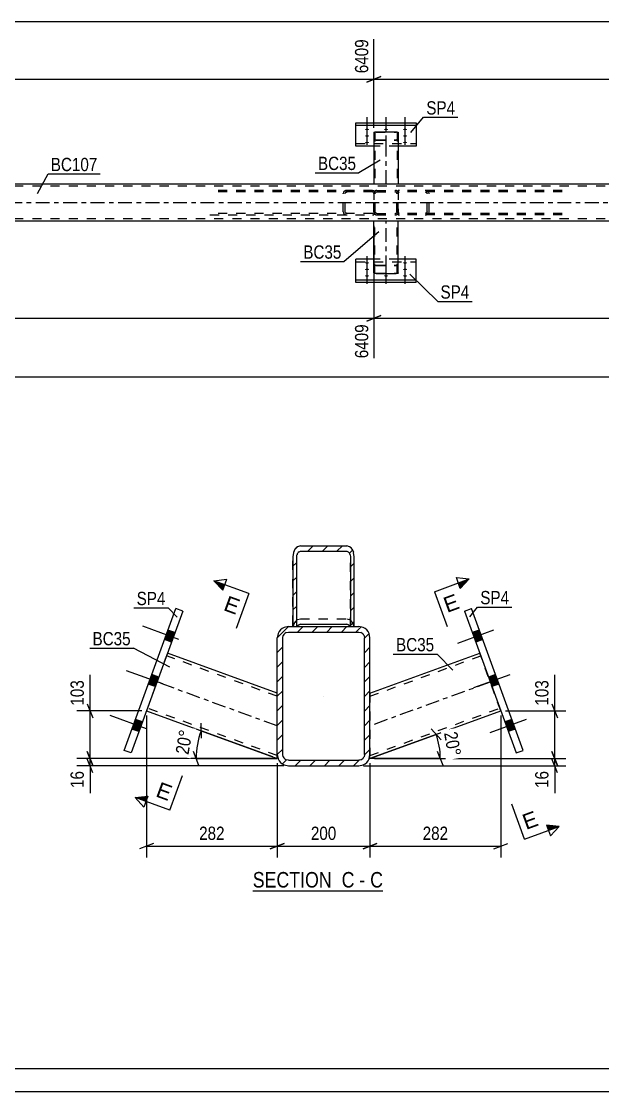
# Model space of a CAD drawing. Header units: millimetres. Extents: x -75 to 766, y -422 to 172.
# Drawn here: x 140.4 to 265.7, y -422.4 to -191.9 of the extents above; entities that cross this region are included whole.
import ezdxf

# ---------------------------------------------------------------- set-up
doc = ezdxf.new("R2010")
doc.units = ezdxf.units.MM
doc.linetypes.add('DXK_LINE_DOT2', pattern=[3.9198, 1.9599, -1.9599])
doc.linetypes.add('DXK_LINE_DOT3', pattern=[5.9187, 2.979, -0.9799, 0.9799, -0.9799])
doc.styles.add('Arial', font='ARIAL.TTF', dxfattribs={"height": 0.2})
doc.styles.add('Arial Narrow', font='ARIALN.TTF', dxfattribs={"height": 0.2})

# ---------------------------------------------------------------- blocks, each defined once
blk = doc.blocks.new('Unknown-386048478-15116')
at = {"color": 5, "linetype": 'Continuous'}
for p, q in [((-70.36, -417.4), (760.64, -417.4)), ((-75.36, -422.4), (765.64, -422.4))]:
    blk.add_line(p, q, dxfattribs=at)
blk = doc.blocks.new('Unknown-386048478-13 - 39517')
at = {"color": 6, "linetype": 'Continuous'}
blk.add_line((190.26, -379.19), (218.33, -379.19), dxfattribs=at)
at = {"color": 0, "linetype": 'Continuous'}
blk.add_wipeout([(208.37, -378.44), (208.37, -374.94), (190.26, -374.94), (190.26, -378.44)], dxfattribs=at)
at = {"color": 7, "linetype": 'Continuous', "style": 'Arial Narrow'}
blk.add_text('SECTION ', height=3.34, dxfattribs=at).set_placement((190.26, -378.44))
at = {"color": 0, "linetype": 'Continuous'}
blk.add_wipeout([(212.19, -378.44), (212.19, -374.94), (209.42, -374.94), (209.42, -378.44)], dxfattribs=at)
at = {"color": 7, "linetype": 'Continuous', "style": 'Arial Narrow'}
blk.add_text('C', height=3.34, dxfattribs=at).set_placement((209.42, -378.44))
at = {"color": 0, "linetype": 'Continuous'}
blk.add_wipeout([(214.52, -378.44), (214.52, -374.94), (213.24, -374.94), (213.24, -378.44)], dxfattribs=at)
at = {"color": 7, "linetype": 'Continuous', "style": 'Arial Narrow'}
blk.add_text('-', height=3.34, dxfattribs=at).set_placement((213.24, -378.44))
at = {"color": 0, "linetype": 'Continuous'}
blk.add_wipeout([(218.33, -378.44), (218.33, -374.94), (215.57, -374.94), (215.57, -378.44)], dxfattribs=at)
at = {"color": 7, "linetype": 'Continuous', "style": 'Arial Narrow'}
blk.add_text('C', height=3.34, dxfattribs=at).set_placement((215.57, -378.44))
blk = doc.blocks.new('Bolt-386048478-39700 - 39517')
at = {"linetype": 'Continuous'}
for points in [[(239.84, -325.04), (239.09, -322.97), (237.58, -323.52), (238.34, -325.58)], [(239.84, -325.04), (239.09, -322.97), (237.58, -323.52), (238.34, -325.58)], [(239.84, -325.04), (239.09, -322.97), (237.58, -323.52), (238.34, -325.58)], [(243.33, -334.62), (242.58, -332.55), (241.07, -333.1), (241.83, -335.17)], [(243.33, -334.62), (242.58, -332.55), (241.07, -333.1), (241.83, -335.17)], [(246.85, -344.3), (246.1, -342.23), (244.6, -342.78), (245.35, -344.85)], [(246.85, -344.3), (246.1, -342.23), (244.6, -342.78), (245.35, -344.85)], [(246.85, -344.3), (246.1, -342.23), (244.6, -342.78), (245.35, -344.85)]]:
    blk.add_hatch(color=1, dxfattribs=at).paths.add_polyline_path(points)
at = {"color": 1, "linetype": 'Continuous'}
for p, q in [((242.19, -323.01), (234.39, -325.85)), ((242.19, -323.01), (234.39, -325.85)), ((242.19, -323.01), (234.39, -325.85)), ((239.09, -322.97), (237.58, -323.52)), ((239.09, -322.97), (237.58, -323.52)), ((239.09, -322.97), (237.58, -323.52)), ((239.84, -325.04), (238.34, -325.58)), ((239.84, -325.04), (238.34, -325.58)), ((239.84, -325.04), (238.34, -325.58)), ((245.68, -332.6), (237.88, -335.43)), ((245.68, -332.6), (237.88, -335.43)), ((242.58, -332.55), (241.07, -333.1)), ((242.58, -332.55), (241.07, -333.1)), ((243.33, -334.62), (241.83, -335.17)), ((243.33, -334.62), (241.83, -335.17)), ((249.2, -342.27), (241.4, -345.11)), ((249.2, -342.27), (241.4, -345.11)), ((249.2, -342.27), (241.4, -345.11)), ((246.1, -342.23), (244.6, -342.78)), ((246.1, -342.23), (244.6, -342.78)), ((246.1, -342.23), (244.6, -342.78)), ((246.85, -344.3), (245.35, -344.85)), ((246.85, -344.3), (245.35, -344.85)), ((246.85, -344.3), (245.35, -344.85))]:
    blk.add_line(p, q, dxfattribs=at)
blk = doc.blocks.new('Bolt-386048478-39701 - 39517')
at = {"linetype": 'Continuous'}
for points in [[(172.73, -325.58), (173.48, -323.52), (171.98, -322.97), (171.23, -325.04)], [(172.73, -325.58), (173.48, -323.52), (171.98, -322.97), (171.23, -325.04)], [(172.73, -325.58), (173.48, -323.52), (171.98, -322.97), (171.23, -325.04)], [(169.24, -335.17), (169.99, -333.1), (168.49, -332.55), (167.74, -334.62)], [(169.24, -335.17), (169.99, -333.1), (168.49, -332.55), (167.74, -334.62)], [(165.72, -344.85), (166.47, -342.78), (164.97, -342.23), (164.21, -344.3)], [(165.72, -344.85), (166.47, -342.78), (164.97, -342.23), (164.21, -344.3)], [(165.72, -344.85), (166.47, -342.78), (164.97, -342.23), (164.21, -344.3)]]:
    blk.add_hatch(color=1, dxfattribs=at).paths.add_polyline_path(points)
at = {"color": 1, "linetype": 'Continuous'}
for p, q in [((174.33, -324.99), (166.53, -322.16)), ((174.33, -324.99), (166.53, -322.16)), ((174.33, -324.99), (166.53, -322.16)), ((172.73, -325.58), (171.23, -325.04)), ((172.73, -325.58), (171.23, -325.04)), ((172.73, -325.58), (171.23, -325.04)), ((173.48, -323.52), (171.98, -322.97)), ((173.48, -323.52), (171.98, -322.97)), ((173.48, -323.52), (171.98, -322.97)), ((170.84, -334.58), (163.04, -331.74)), ((170.84, -334.58), (163.04, -331.74)), ((169.99, -333.1), (168.49, -332.55)), ((169.99, -333.1), (168.49, -332.55)), ((169.24, -335.17), (167.74, -334.62)), ((169.24, -335.17), (167.74, -334.62)), ((167.32, -344.26), (159.52, -341.42)), ((167.32, -344.26), (159.52, -341.42)), ((167.32, -344.26), (159.52, -341.42)), ((166.47, -342.78), (164.97, -342.23)), ((166.47, -342.78), (164.97, -342.23)), ((166.47, -342.78), (164.97, -342.23)), ((165.72, -344.85), (164.21, -344.3)), ((165.72, -344.85), (164.21, -344.3)), ((165.72, -344.85), (164.21, -344.3))]:
    blk.add_line(p, q, dxfattribs=at)
blk = doc.blocks.new('Part-386048478-39534 - 39517')
at = {"color": 7, "linetype": 'DXK_LINE_DOT2'}
for p, q in [((171.86, -327.98), (167.34, -340.38)), ((195.53, -337.24), (171.65, -328.54)), ((195.53, -336.69), (195.53, -336.6)), ((195.53, -349.86), (195.53, -336.6)), ((195.53, -350.01), (167.55, -339.82))]:
    blk.add_line(p, q, dxfattribs=at)
at = {"color": 2, "linetype": 'Continuous'}
for p, q in [((195.53, -336.6), (171.86, -327.98)), ((167.34, -340.38), (195.53, -350.64)), ((195.53, -349.86), (195.53, -349.82)), ((195.53, -350.64), (195.53, -349.86))]:
    blk.add_line(p, q, dxfattribs=at)
at = {"color": 7, "linetype": 'DXK_LINE_DOT3'}
blk.add_line((195.53, -343.62), (169.6, -334.18), dxfattribs=at)
blk = doc.blocks.new('Part-386048478-39518 - 39517')
at = {"linetype": 'Continuous'}
h = blk.add_hatch(dxfattribs=at)
h.set_pattern_fill('', scale=0.7, style=0, pattern_type=0)
h.set_pattern_definition([(45, (198.9334, -321.7855), (-1.57154, 1.57154), [])])
h.paths.add_polyline_path([(198.93, -307.19), (198.93, -321.79), (198.99, -322.22), (199.79, -322.22), (199.73, -321.79), (199.73, -307.19), (199.79, -306.74), (199.97, -306.36), (200.23, -306.11), (200.53, -306.02), (210.53, -306.02), (210.84, -306.11), (211.1, -306.36), (211.27, -306.74), (211.33, -307.19), (211.33, -321.79), (211.27, -322.22), (212.07, -322.22), (212.13, -321.79), (212.13, -307.19), (212.01, -306.29), (211.66, -305.54), (211.15, -305.03), (210.53, -304.85), (200.53, -304.85), (199.92, -305.03), (199.4, -305.54), (199.06, -306.29)])
at = {"color": 2, "linetype": 'Continuous'}
for p, q in [((199.06, -306.29), (198.93, -307.19)), ((200.53, -304.85), (199.92, -305.03)), ((200.23, -306.11), (200.53, -306.02)), ((200.53, -304.85), (210.53, -304.85)), ((200.53, -306.02), (210.53, -306.02)), ((211.15, -305.03), (210.53, -304.85)), ((210.53, -306.02), (210.84, -306.11)), ((212.13, -307.19), (212.01, -306.29)), ((198.93, -307.19), (198.93, -307.19)), ((198.93, -307.19), (198.93, -321.79)), ((199.73, -307.19), (199.79, -306.74)), ((199.73, -307.19), (199.73, -307.19)), ((199.73, -321.79), (199.73, -307.19)), ((211.27, -306.74), (211.33, -307.19)), ((211.33, -307.19), (211.33, -307.19)), ((211.33, -307.19), (211.33, -321.79)), ((212.13, -307.19), (212.13, -307.19)), ((212.13, -321.79), (212.13, -307.19)), ((198.93, -322.22), (198.93, -321.79)), ((198.93, -321.79), (198.99, -322.22)), ((198.99, -322.22), (199.79, -322.22)), ((199.79, -322.22), (199.73, -321.79)), ((199.79, -322.22), (199.79, -322.22)), ((199.97, -322.07), (199.9, -322.22)), ((200.23, -321.82), (199.97, -322.07)), ((200.53, -321.73), (200.23, -321.82)), ((200.53, -321.73), (210.53, -321.73)), ((210.84, -321.82), (210.53, -321.73)), ((211.1, -322.07), (210.84, -321.82)), ((211.16, -322.22), (211.1, -322.07)), ((211.33, -321.79), (211.27, -322.22)), ((211.27, -322.22), (211.27, -322.22)), ((211.27, -322.22), (212.07, -322.22)), ((212.07, -322.22), (212.13, -321.79)), ((212.13, -322.22), (212.13, -321.79))]:
    blk.add_line(p, q, dxfattribs=at)
at = {"color": 7, "linetype": 'DXK_LINE_DOT2'}
for p, q in [((198.93, -321.79), (198.93, -307.19)), ((199.73, -322.22), (199.73, -307.19)), ((211.33, -322.22), (211.33, -307.19)), ((212.13, -321.79), (212.13, -307.19)), ((198.93, -322.22), (198.99, -322.22)), ((198.93, -322.22), (199.03, -322.22)), ((199.03, -322.22), (199.06, -322)), ((199.03, -322.22), (199.9, -322.22)), ((199.92, -320.74), (200.53, -320.56)), ((200.53, -320.56), (210.53, -320.56)), ((210.53, -320.56), (211.15, -320.74)), ((211.16, -322.22), (212.13, -322.22)), ((211.27, -322.22), (211.33, -322.22)), ((212.01, -322), (212.04, -322.22))]:
    blk.add_line(p, q, dxfattribs=at)
at = {"color": 2, "linetype": 'Continuous'}
for centre, radius, start, end in [((201.12, -306.78), 2.13, 124.4664, 166.7051), ((200.83, -306.99), 1.06, 124.4664, 166.7051), ((210.24, -306.99), 1.06, 13.2949, 55.5336), ((209.94, -306.78), 2.13, 13.2949, 55.5336)]:
    blk.add_arc(centre, radius, start, end, dxfattribs=at)
at = {"color": 7, "linetype": 'DXK_LINE_DOT2'}
for centre, start, end in [((201.12, -322.49), 124.4664, 166.7051), ((209.94, -322.49), 13.2949, 55.5336)]:
    blk.add_arc(centre, 2.13, start, end, dxfattribs=at)
blk = doc.blocks.new('Part-386048478-39559 - 39517')
at = {"color": 2, "linetype": 'Continuous'}
for p, q in [((215.53, -336.6), (239.21, -327.98)), ((215.53, -350.64), (243.72, -340.38)), ((215.53, -350.55), (215.53, -349.82)), ((215.53, -350.55), (215.53, -350.64))]:
    blk.add_line(p, q, dxfattribs=at)
at = {"color": 7, "linetype": 'DXK_LINE_DOT2'}
for p, q in [((215.53, -337.24), (239.41, -328.54)), ((243.72, -340.38), (239.21, -327.98)), ((215.53, -336.69), (215.53, -336.6)), ((215.53, -336.6), (215.53, -349.82)), ((215.53, -350.01), (243.52, -339.82))]:
    blk.add_line(p, q, dxfattribs=at)
at = {"color": 7, "linetype": 'DXK_LINE_DOT3'}
blk.add_line((241.47, -334.18), (215.53, -343.62), dxfattribs=at)
blk = doc.blocks.new('Part-386048478-39560 - 39517')
at = {"color": 2, "linetype": 'Continuous'}
for p, q in [((235.91, -318.91), (237.41, -318.36)), ((235.91, -318.91), (247.02, -349.45)), ((248.53, -348.9), (237.41, -318.36)), ((247.02, -349.45), (248.53, -348.9))]:
    blk.add_line(p, q, dxfattribs=at)
blk = doc.blocks.new('Part-386048478-39561 - 39517')
at = {"color": 2, "linetype": 'Continuous'}
for p, q in [((162.54, -348.9), (173.65, -318.36)), ((175.16, -318.91), (164.04, -349.45)), ((175.16, -318.91), (173.65, -318.36)), ((164.04, -349.45), (162.54, -348.9))]:
    blk.add_line(p, q, dxfattribs=at)
blk = doc.blocks.new('Part-386048478-39597 - 39517')
at = {"linetype": 'Continuous'}
h = blk.add_hatch(dxfattribs=at)
h.set_pattern_fill('', scale=0.7, style=0, pattern_type=0)
h.set_pattern_definition([(45, (195.5334, -349.815), (-1.57154, 1.57154), [])])
h.paths.add_polyline_path([(195.53, -324.62), (195.53, -349.82), (195.72, -350.73), (196.24, -351.51), (197.01, -352.03), (197.93, -352.22), (213.13, -352.22), (214.05, -352.03), (214.83, -351.51), (215.35, -350.73), (215.53, -349.82), (215.53, -324.62), (215.35, -323.7), (214.83, -322.92), (214.05, -322.4), (213.13, -322.22), (197.93, -322.22), (197.01, -322.4), (196.24, -322.92), (195.72, -323.7)])
h.paths.add_polyline_path([(197.08, -323.77), (197.47, -323.51), (197.93, -323.42), (213.13, -323.42), (213.59, -323.51), (213.98, -323.77), (214.24, -324.16), (214.33, -324.62), (214.33, -349.82), (214.24, -350.27), (213.98, -350.66), (213.59, -350.92), (213.13, -351.02), (197.93, -351.02), (197.47, -350.92), (197.08, -350.66), (196.82, -350.27), (196.73, -349.82), (196.73, -324.62), (196.82, -324.16)])
at = {"color": 2, "linetype": 'Continuous'}
for p, q in [((197.93, -322.22), (197.01, -322.4)), ((197.93, -322.22), (213.13, -322.22)), ((214.05, -322.4), (213.13, -322.22)), ((195.72, -323.7), (195.53, -324.62)), ((195.53, -349.82), (195.53, -324.62)), ((196.73, -324.62), (196.82, -324.16)), ((196.73, -349.82), (196.73, -324.62)), ((197.47, -323.51), (197.93, -323.42)), ((197.93, -323.42), (213.13, -323.42)), ((213.13, -323.42), (213.59, -323.51)), ((214.24, -324.16), (214.33, -324.62)), ((214.33, -349.82), (214.33, -324.62)), ((215.53, -324.62), (215.35, -323.7)), ((215.53, -349.82), (215.53, -324.62)), ((195.53, -349.82), (195.72, -350.73)), ((196.82, -350.27), (196.73, -349.82)), ((214.33, -349.82), (214.24, -350.27)), ((215.35, -350.73), (215.53, -349.82)), ((197.01, -352.03), (197.93, -352.22)), ((197.93, -351.02), (197.47, -350.92)), ((197.93, -351.02), (213.13, -351.02)), ((197.93, -352.22), (213.13, -352.22)), ((213.59, -350.92), (213.13, -351.02)), ((213.13, -352.22), (214.05, -352.03))]:
    blk.add_line(p, q, dxfattribs=at)
at = {"color": 7, "linetype": 'DXK_LINE_DOT3'}
blk.add_line((205.53, -337.22), (205.53, -337.22), dxfattribs=at)
at = {"color": 2, "linetype": 'Continuous'}
for centre, radius, start, end in [((197.93, -324.62), 2.4, 112.5, 157.5), ((213.13, -324.62), 2.4, 22.5, 67.5), ((197.93, -324.62), 1.2, 112.5, 157.5), ((213.13, -324.62), 1.2, 22.5, 67.5), ((197.93, -349.82), 1.2, 202.5, 247.5), ((213.13, -349.82), 1.2, 292.5, 337.5), ((197.93, -349.82), 2.4, 202.5, 247.5), ((213.13, -349.82), 2.4, 292.5, 337.5)]:
    blk.add_arc(centre, radius, start, end, dxfattribs=at)
blk = doc.blocks.new('Part-386048478-48431 - 48412')
at = {"color": 2, "linetype": 'Continuous'}
for p, q in [((216.36, -215.8), (216.4, -215.74)), ((216.36, -215.8), (216.36, -226.91)), ((216.4, -215.74), (216.5, -215.69)), ((216.5, -215.69), (216.66, -215.65)), ((216.66, -215.65), (216.84, -215.64)), ((216.84, -215.64), (221.16, -215.64)), ((221.16, -215.64), (221.34, -215.65)), ((221.34, -215.65), (221.5, -215.69)), ((221.5, -215.69), (221.6, -215.74)), ((221.6, -215.74), (221.64, -215.8)), ((221.64, -215.8), (221.64, -226.91)), ((221.6, -226.91), (216.39, -226.91)), ((221.61, -226.91), (221.6, -226.91))]:
    blk.add_line(p, q, dxfattribs=at)
at = {"color": 7, "linetype": 'DXK_LINE_DOT2'}
for p, q in [((216.62, -215.77), (216.6, -215.8)), ((216.6, -215.8), (216.6, -226.91)), ((216.67, -215.74), (216.62, -215.77)), ((216.75, -215.73), (216.67, -215.74)), ((216.84, -215.72), (216.75, -215.73)), ((216.84, -215.72), (221.16, -215.72)), ((221.25, -215.73), (221.16, -215.72)), ((221.33, -215.74), (221.25, -215.73)), ((221.38, -215.77), (221.33, -215.74)), ((221.4, -215.8), (221.38, -215.77)), ((221.4, -215.8), (221.4, -226.91)), ((216.4, -217.34), (216.36, -217.28)), ((216.5, -217.4), (216.4, -217.34)), ((216.66, -217.43), (216.5, -217.4)), ((216.6, -217.28), (216.62, -217.31)), ((216.62, -217.31), (216.67, -217.34)), ((216.84, -217.44), (216.66, -217.43)), ((216.67, -217.34), (216.75, -217.36)), ((216.75, -217.36), (216.84, -217.36)), ((216.84, -217.36), (221.16, -217.36)), ((216.84, -217.44), (221.16, -217.44)), ((221.16, -217.36), (221.25, -217.36)), ((221.34, -217.43), (221.16, -217.44)), ((221.25, -217.36), (221.33, -217.34)), ((221.33, -217.34), (221.34, -217.33)), ((221.34, -217.33), (221.38, -217.31)), ((221.5, -217.4), (221.34, -217.43)), ((221.38, -217.31), (221.4, -217.28)), ((221.6, -217.34), (221.5, -217.4)), ((221.64, -217.28), (221.6, -217.34)), ((216.36, -226.91), (216.39, -226.91)), ((216.39, -226.91), (216.36, -226.91)), ((221.38, -226.91), (221.4, -226.91)), ((221.61, -226.91), (221.64, -226.91)), ((221.64, -226.91), (221.61, -226.91))]:
    blk.add_line(p, q, dxfattribs=at)
at = {"color": 7, "linetype": 'DXK_LINE_DOT3'}
blk.add_line((219, -226.91), (219, -216.54), dxfattribs=at)
blk = doc.blocks.new('Part-386048478-48416 - 48412')
at = {"color": 7, "linetype": 'DXK_LINE_DOT2'}
for p, q in [((221.9, -228.27), (221.64, -228.31)), ((221.64, -228.31), (221.64, -233.52)), ((221.64, -228.66), (221.73, -228.62)), ((221.73, -228.62), (221.9, -228.59)), ((256.97, -228.27), (221.9, -228.27)), ((256.97, -228.59), (221.9, -228.59)), ((227.72, -228.32), (227.39, -228.27)), ((227.39, -228.59), (227.56, -228.62)), ((227.79, -228.79), (227.83, -228.91)), ((227.83, -232.91), (227.83, -228.91)), ((228.27, -228.91), (228.2, -228.67)), ((228.27, -232.91), (228.27, -228.91)), ((221.73, -233.21), (221.64, -233.17)), ((221.64, -233.52), (221.9, -233.55)), ((221.9, -233.23), (221.73, -233.21)), ((256.97, -233.23), (221.9, -233.23)), ((256.97, -233.55), (221.9, -233.55)), ((227.56, -233.21), (227.39, -233.23)), ((227.39, -233.55), (227.72, -233.51)), ((227.83, -232.91), (227.79, -233.04)), ((228.2, -233.16), (228.27, -232.91))]:
    blk.add_line(p, q, dxfattribs=at)
for centre, radius, start, end in [((227.46, -229.01), 0.401, 32.4104, 75.4453), ((227.52, -229.1), 0.802, 32.4104, 75.4453), ((227.46, -232.82), 0.401, 284.5547, 327.5896), ((227.52, -232.73), 0.802, 284.5547, 327.5896)]:
    blk.add_arc(centre, radius, start, end, dxfattribs=at)
blk = doc.blocks.new('Part-386048478-48427 - 48412')
at = {"color": 7, "linetype": 'DXK_LINE_DOT2'}
for p, q in [((216.41, -228.67), (216.36, -228.91)), ((216.36, -232.91), (216.36, -228.91)), ((216.68, -228.91), (216.7, -228.79)), ((216.68, -232.91), (216.68, -228.91)), ((217, -228.27), (216.76, -228.32)), ((216.88, -228.62), (217, -228.59)), ((217, -228.27), (221, -228.27)), ((217, -228.59), (221, -228.59)), ((221.24, -228.32), (221, -228.27)), ((221, -228.59), (221.12, -228.62)), ((221.3, -228.79), (221.32, -228.91)), ((221.32, -232.91), (221.32, -228.91)), ((221.64, -228.91), (221.59, -228.67)), ((221.64, -232.91), (221.64, -228.91)), ((216.36, -232.91), (216.41, -233.16)), ((216.7, -233.04), (216.68, -232.91)), ((216.76, -233.51), (217, -233.55)), ((217, -233.23), (216.88, -233.21)), ((217, -233.23), (221, -233.23)), ((217, -233.55), (221, -233.55)), ((221.12, -233.21), (221, -233.23)), ((221, -233.55), (221.24, -233.51)), ((221.32, -232.91), (221.3, -233.04)), ((221.59, -233.16), (221.64, -232.91))]:
    blk.add_line(p, q, dxfattribs=at)
for centre, radius, start, end in [((217, -228.91), 0.64, 112.5, 157.5), ((217, -228.91), 0.32, 112.5, 157.5), ((221, -228.91), 0.32, 22.5, 67.5), ((221, -228.91), 0.64, 22.5, 67.5), ((217, -232.91), 0.64, 202.5, 247.5), ((217, -232.91), 0.32, 202.5, 247.5), ((221, -232.91), 0.32, 292.5, 337.5), ((221, -232.91), 0.64, 292.5, 337.5)]:
    blk.add_arc(centre, radius, start, end, dxfattribs=at)
blk = doc.blocks.new('Part-386048478-48492 - 48412')
at = {"color": 7, "linetype": 'DXK_LINE_DOT2'}
for p, q in [((587.64, -227.39), (-40, -227.39)), ((587.64, -226.91), (-23.61, -226.91)), ((221.61, -226.91), (216.39, -226.91)), ((587.64, -234.43), (-40, -234.43)), ((587.64, -234.91), (-23.61, -234.91)), ((221.61, -234.91), (216.39, -234.91))]:
    blk.add_line(p, q, dxfattribs=at)
at = {"color": 2, "linetype": 'Continuous'}
for p, q in [((216.39, -226.91), (-18.39, -226.91)), ((456.45, -226.91), (221.61, -226.91)), ((216.39, -234.91), (-18.39, -234.91)), ((456.39, -234.91), (221.61, -234.91))]:
    blk.add_line(p, q, dxfattribs=at)
at = {"color": 7, "linetype": 'DXK_LINE_DOT3'}
blk.add_line((-40, -230.91), (587.64, -230.91), dxfattribs=at)
blk = doc.blocks.new('Part-386048478-48435 - 48412')
at = {"color": 7, "linetype": 'DXK_LINE_DOT2'}
for p, q in [((216.1, -228.27), (181.03, -228.27)), ((216.1, -228.59), (181.03, -228.59)), ((209.8, -228.67), (209.73, -228.91)), ((209.73, -232.91), (209.73, -228.91)), ((210.17, -228.91), (210.21, -228.79)), ((210.17, -232.91), (210.17, -228.91)), ((210.61, -228.27), (210.28, -228.32)), ((210.44, -228.62), (210.61, -228.59)), ((216.1, -228.27), (216.36, -228.31)), ((216.1, -228.59), (216.27, -228.62)), ((216.27, -228.62), (216.36, -228.66)), ((216.36, -228.31), (216.36, -233.52)), ((216.1, -233.23), (181.03, -233.23)), ((181.03, -233.55), (216.1, -233.55)), ((209.73, -232.91), (209.8, -233.16)), ((210.21, -233.04), (210.17, -232.91)), ((210.28, -233.51), (210.61, -233.55)), ((210.61, -233.23), (210.44, -233.21)), ((216.27, -233.21), (216.1, -233.23)), ((216.1, -233.55), (216.36, -233.52)), ((216.36, -233.17), (216.27, -233.21))]:
    blk.add_line(p, q, dxfattribs=at)
for centre, radius, start, end in [((210.48, -229.1), 0.802, 104.5547, 147.5895), ((210.54, -229.01), 0.401, 104.5547, 147.5895), ((210.48, -232.73), 0.802, 212.4105, 255.4453), ((210.54, -232.82), 0.401, 212.4105, 255.4453)]:
    blk.add_arc(centre, radius, start, end, dxfattribs=at)
blk = doc.blocks.new('Part-386048478-48449 - 48412')
at = {"color": 2, "linetype": 'Continuous'}
for p, q in [((216.36, -246.03), (216.36, -234.91)), ((221.61, -234.91), (216.39, -234.91)), ((221.64, -246.03), (221.64, -234.91)), ((216.4, -246.09), (216.36, -246.03)), ((216.5, -246.14), (216.4, -246.09)), ((216.66, -246.18), (216.5, -246.14)), ((216.84, -246.19), (216.66, -246.18)), ((216.84, -246.19), (221.16, -246.19)), ((221.34, -246.18), (221.16, -246.19)), ((221.5, -246.14), (221.34, -246.18)), ((221.6, -246.09), (221.5, -246.14)), ((221.64, -246.03), (221.6, -246.09))]:
    blk.add_line(p, q, dxfattribs=at)
at = {"color": 7, "linetype": 'DXK_LINE_DOT2'}
for p, q in [((216.39, -234.91), (216.36, -234.91)), ((216.36, -234.91), (216.39, -234.91)), ((216.6, -246.03), (216.6, -234.91)), ((221.38, -234.91), (221.4, -234.91)), ((221.4, -246.03), (221.4, -234.91)), ((221.64, -234.91), (221.61, -234.91)), ((221.64, -234.91), (221.61, -234.91)), ((216.36, -244.55), (216.4, -244.49)), ((216.4, -244.49), (216.5, -244.43)), ((216.5, -244.43), (216.66, -244.4)), ((216.62, -244.52), (216.6, -244.55)), ((216.6, -246.03), (216.62, -246.06)), ((216.67, -244.49), (216.62, -244.52)), ((216.62, -246.06), (216.67, -246.08)), ((216.66, -244.4), (216.84, -244.39)), ((216.75, -244.47), (216.67, -244.49)), ((216.67, -246.08), (216.75, -246.1)), ((216.84, -244.47), (216.75, -244.47)), ((216.75, -246.1), (216.84, -246.11)), ((216.84, -244.39), (221.16, -244.39)), ((216.84, -244.47), (221.16, -244.47)), ((216.84, -246.11), (221.16, -246.11)), ((221.16, -244.39), (221.34, -244.4)), ((221.25, -244.47), (221.16, -244.47)), ((221.16, -246.11), (221.25, -246.1)), ((221.33, -244.49), (221.25, -244.47)), ((221.25, -246.1), (221.33, -246.08)), ((221.38, -244.52), (221.33, -244.49)), ((221.33, -246.08), (221.38, -246.06)), ((221.34, -244.4), (221.5, -244.43)), ((221.4, -244.55), (221.38, -244.52)), ((221.38, -246.06), (221.4, -246.03)), ((221.5, -244.43), (221.6, -244.49)), ((221.6, -244.49), (221.64, -244.55))]:
    blk.add_line(p, q, dxfattribs=at)
at = {"color": 7, "linetype": 'DXK_LINE_DOT3'}
blk.add_line((219, -245.29), (219, -234.91), dxfattribs=at)
blk = doc.blocks.new('Part-386048478-48450 - 48412')
at = {"color": 2, "linetype": 'Continuous'}
for p, q in [((212.5, -218.76), (212.5, -213.72)), ((212.5, -213.72), (225.5, -213.72)), ((225.5, -214.32), (212.5, -214.32)), ((225.5, -213.72), (225.5, -218.76)), ((216.36, -218.76), (212.5, -218.76)), ((225.5, -218.76), (221.64, -218.76))]:
    blk.add_line(p, q, dxfattribs=at)
at = {"color": 7, "linetype": 'DXK_LINE_DOT2'}
for p, q in [((212.5, -218.16), (225.5, -218.16)), ((221.64, -218.76), (216.36, -218.76))]:
    blk.add_line(p, q, dxfattribs=at)
blk = doc.blocks.new('Part-386048478-48453 - 48412')
at = {"color": 2, "linetype": 'Continuous'}
for p, q in [((216.36, -243.06), (212.5, -243.06)), ((212.5, -248.11), (212.5, -243.06)), ((225.5, -243.06), (221.64, -243.06)), ((225.5, -248.11), (225.5, -243.06)), ((212.5, -247.51), (225.5, -247.51)), ((225.5, -248.11), (212.5, -248.11))]:
    blk.add_line(p, q, dxfattribs=at)
at = {"color": 7, "linetype": 'DXK_LINE_DOT2'}
for p, q in [((212.5, -243.67), (225.5, -243.67)), ((216.4, -243.06), (216.36, -243.06)), ((221.64, -243.06), (216.4, -243.06))]:
    blk.add_line(p, q, dxfattribs=at)
blk = doc.blocks.new('Bolt-386048478-48591 - 48412')
at = {"linetype": 'Continuous'}
for points in [[(214.9, -214.99), (214.99, -214.99), (215.08, -215), (215.16, -215.02), (215.23, -215.04), (215.28, -215.06), (215.32, -215.09), (215.34, -215.12), (215.34, -215.15), (215.32, -215.19), (215.28, -215.21), (215.23, -215.24), (215.16, -215.26), (215.08, -215.28), (214.99, -215.29), (214.9, -215.29), (214.81, -215.29), (214.72, -215.28), (214.64, -215.26), (214.57, -215.24), (214.52, -215.21), (214.48, -215.19), (214.46, -215.15), (214.46, -215.12), (214.48, -215.09), (214.52, -215.06), (214.57, -215.04), (214.64, -215.02), (214.72, -215), (214.81, -214.99)], [(214.9, -216.39), (214.99, -216.39), (215.08, -216.4), (215.16, -216.42), (215.23, -216.44), (215.28, -216.47), (215.32, -216.49), (215.34, -216.53), (215.34, -216.56), (215.32, -216.59), (215.28, -216.62), (215.23, -216.64), (215.16, -216.66), (215.08, -216.68), (214.99, -216.69), (214.9, -216.69), (214.81, -216.69), (214.72, -216.68), (214.64, -216.66), (214.57, -216.64), (214.52, -216.62), (214.48, -216.59), (214.46, -216.56), (214.46, -216.53), (214.48, -216.49), (214.52, -216.47), (214.57, -216.44), (214.64, -216.42), (214.72, -216.4), (214.81, -216.39)], [(219, -214.99), (219.09, -214.99), (219.18, -215), (219.26, -215.02), (219.33, -215.04), (219.38, -215.06), (219.42, -215.09), (219.44, -215.12), (219.44, -215.15), (219.42, -215.19), (219.38, -215.21), (219.33, -215.24), (219.26, -215.26), (219.18, -215.28), (219.09, -215.29), (219, -215.29), (218.91, -215.29), (218.82, -215.28), (218.74, -215.26), (218.67, -215.24), (218.62, -215.21), (218.58, -215.19), (218.56, -215.15), (218.56, -215.12), (218.58, -215.09), (218.62, -215.06), (218.67, -215.04), (218.74, -215.02), (218.82, -215), (218.91, -214.99)], [(223.1, -214.99), (223.19, -214.99), (223.28, -215), (223.36, -215.02), (223.43, -215.04), (223.48, -215.06), (223.52, -215.09), (223.54, -215.12), (223.54, -215.15), (223.52, -215.19), (223.48, -215.21), (223.43, -215.24), (223.36, -215.26), (223.28, -215.28), (223.19, -215.29), (223.1, -215.29), (223.01, -215.29), (222.92, -215.28), (222.84, -215.26), (222.77, -215.24), (222.72, -215.21), (222.68, -215.19), (222.66, -215.15), (222.66, -215.12), (222.68, -215.09), (222.72, -215.06), (222.77, -215.04), (222.84, -215.02), (222.92, -215), (223.01, -214.99)], [(223.1, -216.39), (223.19, -216.39), (223.28, -216.4), (223.36, -216.42), (223.43, -216.44), (223.48, -216.47), (223.52, -216.49), (223.54, -216.53), (223.54, -216.56), (223.52, -216.59), (223.48, -216.62), (223.43, -216.64), (223.36, -216.66), (223.28, -216.68), (223.19, -216.69), (223.1, -216.69), (223.01, -216.69), (222.92, -216.68), (222.84, -216.66), (222.77, -216.64), (222.72, -216.62), (222.68, -216.59), (222.66, -216.56), (222.66, -216.53), (222.68, -216.49), (222.72, -216.47), (222.77, -216.44), (222.84, -216.42), (222.92, -216.4), (223.01, -216.39)], [(214.9, -217.79), (214.99, -217.8), (215.08, -217.81), (215.16, -217.82), (215.23, -217.84), (215.28, -217.87), (215.32, -217.9), (215.34, -217.93), (215.34, -217.96), (215.32, -217.99), (215.28, -218.02), (215.23, -218.04), (215.16, -218.07), (215.08, -218.08), (214.99, -218.09), (214.9, -218.09), (214.81, -218.09), (214.72, -218.08), (214.64, -218.07), (214.57, -218.04), (214.52, -218.02), (214.48, -217.99), (214.46, -217.96), (214.46, -217.93), (214.48, -217.9), (214.52, -217.87), (214.57, -217.84), (214.64, -217.82), (214.72, -217.81), (214.81, -217.8)], [(223.1, -217.79), (223.19, -217.8), (223.28, -217.81), (223.36, -217.82), (223.43, -217.84), (223.48, -217.87), (223.52, -217.9), (223.54, -217.93), (223.54, -217.96), (223.52, -217.99), (223.48, -218.02), (223.43, -218.04), (223.36, -218.07), (223.28, -218.08), (223.19, -218.09), (223.1, -218.09), (223.01, -218.09), (222.92, -218.08), (222.84, -218.07), (222.77, -218.04), (222.72, -218.02), (222.68, -217.99), (222.66, -217.96), (222.66, -217.93), (222.68, -217.9), (222.72, -217.87), (222.77, -217.84), (222.84, -217.82), (222.92, -217.81), (223.01, -217.8)]]:
    blk.add_hatch(color=1, dxfattribs=at).paths.add_polyline_path(points)
at = {"color": 1, "linetype": 'Continuous'}
for p, q in [((214.9, -215.63), (214.9, -212.51)), ((214.9, -217.03), (214.9, -213.91)), ((219, -215.63), (219, -212.51)), ((223.1, -215.63), (223.1, -212.51)), ((223.1, -217.03), (223.1, -213.91)), ((214.9, -218.43), (214.9, -215.31)), ((223.1, -218.43), (223.1, -215.31))]:
    blk.add_line(p, q, dxfattribs=at)
at = {"color": 1, "linetype": 'DXK_LINE_DOT2'}
blk.add_line((219, -218.43), (219, -215.31), dxfattribs=at)
blk = doc.blocks.new('Bolt-386048478-48594 - 48412')
at = {"linetype": 'Continuous'}
for points in [[(214.9, -244.04), (214.81, -244.03), (214.72, -244.02), (214.64, -244.01), (214.57, -243.99), (214.52, -243.96), (214.48, -243.93), (214.46, -243.9), (214.46, -243.87), (214.48, -243.84), (214.52, -243.81), (214.57, -243.78), (214.64, -243.76), (214.72, -243.75), (214.81, -243.74), (214.9, -243.74), (214.99, -243.74), (215.08, -243.75), (215.16, -243.76), (215.23, -243.78), (215.28, -243.81), (215.32, -243.84), (215.34, -243.87), (215.34, -243.9), (215.32, -243.93), (215.28, -243.96), (215.23, -243.99), (215.16, -244.01), (215.08, -244.02), (214.99, -244.03)], [(223.1, -244.04), (223.01, -244.03), (222.92, -244.02), (222.84, -244.01), (222.77, -243.99), (222.72, -243.96), (222.68, -243.93), (222.66, -243.9), (222.66, -243.87), (222.68, -243.84), (222.72, -243.81), (222.77, -243.78), (222.84, -243.76), (222.92, -243.75), (223.01, -243.74), (223.1, -243.74), (223.19, -243.74), (223.28, -243.75), (223.36, -243.76), (223.43, -243.78), (223.48, -243.81), (223.52, -243.84), (223.54, -243.87), (223.54, -243.9), (223.52, -243.93), (223.48, -243.96), (223.43, -243.99), (223.36, -244.01), (223.28, -244.02), (223.19, -244.03)], [(214.9, -245.44), (214.81, -245.44), (214.72, -245.43), (214.64, -245.41), (214.57, -245.39), (214.52, -245.36), (214.48, -245.33), (214.46, -245.3), (214.46, -245.27), (214.48, -245.24), (214.52, -245.21), (214.57, -245.19), (214.64, -245.17), (214.72, -245.15), (214.81, -245.14), (214.9, -245.14), (214.99, -245.14), (215.08, -245.15), (215.16, -245.17), (215.23, -245.19), (215.28, -245.21), (215.32, -245.24), (215.34, -245.27), (215.34, -245.3), (215.32, -245.33), (215.28, -245.36), (215.23, -245.39), (215.16, -245.41), (215.08, -245.43), (214.99, -245.44)], [(214.9, -246.84), (214.81, -246.84), (214.72, -246.83), (214.64, -246.81), (214.57, -246.79), (214.52, -246.77), (214.48, -246.74), (214.46, -246.71), (214.46, -246.67), (214.48, -246.64), (214.52, -246.62), (214.57, -246.59), (214.64, -246.57), (214.72, -246.55), (214.81, -246.54), (214.9, -246.54), (214.99, -246.54), (215.08, -246.55), (215.16, -246.57), (215.23, -246.59), (215.28, -246.62), (215.32, -246.64), (215.34, -246.67), (215.34, -246.71), (215.32, -246.74), (215.28, -246.77), (215.23, -246.79), (215.16, -246.81), (215.08, -246.83), (214.99, -246.84)], [(219, -246.84), (218.91, -246.84), (218.82, -246.83), (218.74, -246.81), (218.67, -246.79), (218.62, -246.77), (218.58, -246.74), (218.56, -246.71), (218.56, -246.67), (218.58, -246.64), (218.62, -246.62), (218.67, -246.59), (218.74, -246.57), (218.82, -246.55), (218.91, -246.54), (219, -246.54), (219.09, -246.54), (219.18, -246.55), (219.26, -246.57), (219.33, -246.59), (219.38, -246.62), (219.42, -246.64), (219.44, -246.67), (219.44, -246.71), (219.42, -246.74), (219.38, -246.77), (219.33, -246.79), (219.26, -246.81), (219.18, -246.83), (219.09, -246.84)], [(223.1, -245.44), (223.01, -245.44), (222.92, -245.43), (222.84, -245.41), (222.77, -245.39), (222.72, -245.36), (222.68, -245.33), (222.66, -245.3), (222.66, -245.27), (222.68, -245.24), (222.72, -245.21), (222.77, -245.19), (222.84, -245.17), (222.92, -245.15), (223.01, -245.14), (223.1, -245.14), (223.19, -245.14), (223.28, -245.15), (223.36, -245.17), (223.43, -245.19), (223.48, -245.21), (223.52, -245.24), (223.54, -245.27), (223.54, -245.3), (223.52, -245.33), (223.48, -245.36), (223.43, -245.39), (223.36, -245.41), (223.28, -245.43), (223.19, -245.44)], [(223.1, -246.84), (223.01, -246.84), (222.92, -246.83), (222.84, -246.81), (222.77, -246.79), (222.72, -246.77), (222.68, -246.74), (222.66, -246.71), (222.66, -246.67), (222.68, -246.64), (222.72, -246.62), (222.77, -246.59), (222.84, -246.57), (222.92, -246.55), (223.01, -246.54), (223.1, -246.54), (223.19, -246.54), (223.28, -246.55), (223.36, -246.57), (223.43, -246.59), (223.48, -246.62), (223.52, -246.64), (223.54, -246.67), (223.54, -246.71), (223.52, -246.74), (223.48, -246.77), (223.43, -246.79), (223.36, -246.81), (223.28, -246.83), (223.19, -246.84)]]:
    blk.add_hatch(color=1, dxfattribs=at).paths.add_polyline_path(points)
at = {"color": 1, "linetype": 'Continuous'}
for p, q in [((214.9, -245.58), (214.9, -242.46)), ((214.9, -246.98), (214.9, -243.86)), ((223.1, -245.58), (223.1, -242.46)), ((223.1, -246.98), (223.1, -243.86)), ((214.9, -248.38), (214.9, -245.26)), ((219, -248.38), (219, -245.26)), ((223.1, -248.38), (223.1, -245.26))]:
    blk.add_line(p, q, dxfattribs=at)
at = {"color": 1, "linetype": 'DXK_LINE_DOT2'}
blk.add_line((219, -245.58), (219, -242.46), dxfattribs=at)
blk = doc.blocks.new('StraightDimension-386048478-45803 - 39517')
at = {"color": 7, "linetype": 'Continuous'}
for p, q in [((154.59, -338.88), (155.79, -341.88)), ((166.34, -340.38), (152.34, -340.38)), ((155.19, -350.64), (155.19, -340.38)), ((155.79, -352.14), (154.59, -349.14)), ((194.53, -350.64), (152.34, -350.64))]:
    blk.add_line(p, q, dxfattribs=at)
at = {"color": 0}
blk.add_wipeout([(154.44, -333.17), (150.24, -333.17), (150.24, -339.86), (154.44, -339.86)], dxfattribs=at)
at = {"color": 7, "linetype": 'Continuous'}
blk.add_line((155.19, -340.38), (155.19, -332.65), dxfattribs=at)
blk.add_line((155.19, -340.38), (155.19, -332.65), dxfattribs=at)
at = {"color": 3, "style": 'Arial Narrow'}
blk.add_text('103', height=2.863, rotation=90.0002, dxfattribs=at).set_placement((153.84, -339.26))
blk = doc.blocks.new('StraightDimension-386048478-45841 - 39517')
at = {"color": 7, "linetype": 'Continuous'}
for p, q in [((195.53, -351.64), (195.53, -371.94)), ((215.53, -351.62), (215.53, -371.94)), ((197.03, -368.94), (194.03, -370.14)), ((195.53, -369.54), (215.53, -369.54)), ((214.03, -370.14), (217.03, -368.94))]:
    blk.add_line(p, q, dxfattribs=at)
at = {"color": 0}
blk.add_wipeout([(208.88, -368.79), (208.88, -364.59), (202.19, -364.59), (202.19, -368.79)], dxfattribs=at)
at = {"color": 3, "style": 'Arial Narrow'}
blk.add_text('200', height=2.863, dxfattribs=at).set_placement((202.79, -368.19))
blk = doc.blocks.new('StraightDimension-386048478-45840 - 39517')
at = {"color": 7, "linetype": 'Continuous'}
for p, q in [((243.72, -341.38), (243.72, -371.94)), ((215.53, -351.62), (215.53, -371.94)), ((217.03, -368.94), (214.03, -370.14)), ((215.53, -369.54), (243.72, -369.54)), ((242.22, -370.14), (245.22, -368.94))]:
    blk.add_line(p, q, dxfattribs=at)
at = {"color": 0}
blk.add_wipeout([(232.97, -368.79), (232.97, -364.59), (226.29, -364.59), (226.29, -368.79)], dxfattribs=at)
at = {"color": 3, "style": 'Arial Narrow'}
blk.add_text('282', height=2.863, dxfattribs=at).set_placement((226.89, -368.19))
blk = doc.blocks.new('StraightDimension-386048478-45768 - 39517')
at = {"color": 7, "linetype": 'Continuous'}
for p, q in [((254.75, -338.88), (255.95, -341.88)), ((244.72, -340.38), (257.75, -340.38)), ((255.35, -350.64), (255.35, -340.38)), ((255.95, -352.14), (254.75, -349.14)), ((216.53, -350.64), (257.75, -350.64))]:
    blk.add_line(p, q, dxfattribs=at)
at = {"color": 0}
blk.add_wipeout([(254.6, -333.17), (250.4, -333.17), (250.4, -339.86), (254.6, -339.86)], dxfattribs=at)
at = {"color": 7, "linetype": 'Continuous'}
blk.add_line((255.35, -340.38), (255.35, -332.65), dxfattribs=at)
blk.add_line((255.35, -340.38), (255.35, -332.65), dxfattribs=at)
at = {"color": 3, "style": 'Arial Narrow'}
blk.add_text('103', height=2.863, rotation=90.0002, dxfattribs=at).set_placement((254, -339.26))
blk = doc.blocks.new('StraightDimension-386048478-45769 - 39517')
at = {"color": 7, "linetype": 'Continuous'}
for p, q in [((254.75, -349.14), (255.95, -352.14)), ((214.13, -352.22), (257.75, -352.22)), ((216.53, -350.64), (257.75, -350.64)), ((255.95, -353.72), (254.75, -350.72)), ((255.35, -352.22), (255.35, -350.64))]:
    blk.add_line(p, q, dxfattribs=at)
at = {"color": 0}
blk.add_wipeout([(254.6, -352.74), (250.4, -352.74), (250.4, -357.6), (254.6, -357.6)], dxfattribs=at)
at = {"color": 7, "linetype": 'Continuous'}
blk.add_line((255.35, -352.22), (255.35, -358.12), dxfattribs=at)
blk.add_line((255.35, -352.22), (255.35, -358.12), dxfattribs=at)
at = {"color": 3, "style": 'Arial Narrow'}
blk.add_text('16', height=2.863, rotation=90.0002, dxfattribs=at).set_placement((254, -357))
blk = doc.blocks.new('AngleDimension-386048478-45788 - 39517')
at = {"color": 7, "linetype": 'Continuous'}
for p, q in [((229.78, -345.46), (215.53, -350.64)), ((216.47, -350.3), (229.78, -345.46)), ((228.7, -344.25), (230.86, -346.66)), ((231.29, -352.14), (230.09, -349.14)), ((230.69, -350.64), (215.53, -350.64))]:
    blk.add_line(p, q, dxfattribs=at)
blk.add_arc((215.53, -350.64), 15.16, 360, 20, dxfattribs=at)
at = {"color": 0}
blk.add_wipeout([(231.91, -351.04), (236.05, -350.31), (234.92, -343.95), (230.79, -344.67)], dxfattribs=at)
at = {"color": 3, "style": 'Arial Narrow'}
blk.add_text('20°', height=2.863, rotation=-80.0021, dxfattribs=at).set_placement((231.48, -345.16))
blk = doc.blocks.new('StraightDimension-386048478-45804 - 39517')
at = {"color": 7, "linetype": 'Continuous'}
for p, q in [((154.59, -349.14), (155.79, -352.14)), ((194.53, -350.64), (152.34, -350.64)), ((196.93, -352.22), (152.34, -352.22)), ((155.79, -353.72), (154.59, -350.72)), ((155.19, -352.22), (155.19, -350.64))]:
    blk.add_line(p, q, dxfattribs=at)
at = {"color": 0}
blk.add_wipeout([(154.44, -352.74), (150.24, -352.74), (150.24, -357.6), (154.44, -357.6)], dxfattribs=at)
at = {"color": 7, "linetype": 'Continuous'}
blk.add_line((155.19, -352.22), (155.19, -358.12), dxfattribs=at)
blk.add_line((155.19, -352.22), (155.19, -358.12), dxfattribs=at)
at = {"color": 3, "style": 'Arial Narrow'}
blk.add_text('16', height=2.863, rotation=90.0002, dxfattribs=at).set_placement((153.84, -357))
blk = doc.blocks.new('AngleDimension-386048478-45825 - 39517')
at = {"color": 7, "linetype": 'Continuous'}
for p, q in [((179.06, -343.05), (179.17, -346.28)), ((194.59, -350.3), (179.11, -344.67)), ((179.11, -344.67), (195.53, -350.64)), ((178.66, -352.14), (177.46, -349.14)), ((178.06, -350.64), (195.53, -350.64))]:
    blk.add_line(p, q, dxfattribs=at)
blk.add_arc((195.53, -350.64), 17.47, 160, 180, dxfattribs=at)
at = {"color": 0}
blk.add_wipeout([(178, -344.27), (173.86, -343.54), (172.74, -349.9), (176.88, -350.63)], dxfattribs=at)
at = {"color": 3, "style": 'Arial Narrow'}
blk.add_text('20°', height=2.863, rotation=80.0021, dxfattribs=at).set_placement((176.39, -349.94))
blk = doc.blocks.new('StraightDimension-386048478-45842 - 39517')
at = {"color": 7, "linetype": 'Continuous'}
for p, q in [((167.34, -341.38), (167.34, -371.94)), ((195.53, -351.64), (195.53, -371.94)), ((168.84, -368.94), (165.84, -370.14)), ((167.34, -369.54), (195.53, -369.54)), ((194.03, -370.14), (197.03, -368.94))]:
    blk.add_line(p, q, dxfattribs=at)
at = {"color": 0}
blk.add_wipeout([(184.78, -368.79), (184.78, -364.59), (178.1, -364.59), (178.1, -368.79)], dxfattribs=at)
at = {"color": 3, "style": 'Arial Narrow'}
blk.add_text('282', height=2.863, dxfattribs=at).set_placement((178.7, -368.19))
blk = doc.blocks.new('StraightDimension-386048478-49891 - 48412')
at = {"color": 7, "linetype": 'Continuous'}
for p, q in [((216.36, -214.8), (216.36, -195.72)), ((-23.64, -204.33), (216.36, -204.33)), ((214.86, -204.93), (217.86, -203.73))]:
    blk.add_line(p, q, dxfattribs=at)
at = {"color": 0, "linetype": 'Continuous'}
blk.add_wipeout([(215.76, -195.12), (211.56, -195.12), (211.56, -203.63), (215.76, -203.63)], dxfattribs=at)
at = {"color": 3, "linetype": 'Continuous', "style": 'Arial Narrow'}
blk.add_text('6409', height=2.863, rotation=90.0002, dxfattribs=at).set_placement((215.16, -203.03))
blk = doc.blocks.new('StraightDimension-386048478-49890 - 48412')
at = {"color": 7, "linetype": 'Continuous'}
for p, q in [((216.36, -214.8), (216.36, -195.72)), ((217.86, -203.73), (214.86, -204.93)), ((216.36, -204.33), (456.36, -204.33))]:
    blk.add_line(p, q, dxfattribs=at)
blk = doc.blocks.new('StraightDimension-386048478-54015 - 48412')
at = {"color": 7, "linetype": 'Continuous'}
blk.add_line((-40, -191.87), (598.54, -191.87), dxfattribs=at)
blk = doc.blocks.new('StraightDimension-386048478-54083 - 48412')
at = {"color": 7, "linetype": 'Continuous'}
for p, q in [((216.36, -235.91), (216.36, -264.43)), ((217.86, -255.22), (214.86, -256.42)), ((216.36, -255.82), (456.36, -255.82))]:
    blk.add_line(p, q, dxfattribs=at)
blk = doc.blocks.new('StraightDimension-386048478-54084 - 48412')
at = {"color": 7, "linetype": 'Continuous'}
for p, q in [((216.36, -235.91), (216.36, -264.43)), ((-23.64, -255.82), (216.36, -255.82)), ((214.86, -256.42), (217.86, -255.22))]:
    blk.add_line(p, q, dxfattribs=at)
at = {"color": 0, "linetype": 'Continuous'}
blk.add_wipeout([(215.76, -256.52), (211.56, -256.52), (211.56, -265.03), (215.76, -265.03)], dxfattribs=at)
at = {"color": 3, "linetype": 'Continuous', "style": 'Arial Narrow'}
blk.add_text('6409', height=2.863, rotation=90.0002, dxfattribs=at).set_placement((215.16, -264.43))
blk = doc.blocks.new('StraightDimension-386048478-54117 - 48412')
at = {"color": 7, "linetype": 'Continuous'}
blk.add_line((-41, -268.43), (599.54, -268.43), dxfattribs=at)
blk = doc.blocks.new('Mark-386048478-45869 - 39517')
at = {"color": 0}
blk.add_wipeout([(229.38, -327.56), (229.38, -324.56), (221.15, -324.56), (221.15, -327.56)], dxfattribs=at)
blk.add_wipeout([(229.38, -327.56), (229.38, -324.56), (221.15, -324.56), (221.15, -327.56)], dxfattribs=at)
at = {"color": 30, "linetype": 'Continuous'}
for p in [(220.55, -328.16), (233.41, -331.65)]:
    blk.add_line(p, (229.98, -328.16), dxfattribs=at)
at = {"color": 3, "style": 'Arial Narrow'}
blk.add_text('BC35', height=2.863, dxfattribs=at).set_placement((221.15, -327.56))
blk = doc.blocks.new('Mark-386048478-41050 - 39517')
at = {"color": 0}
blk.add_wipeout([(245.52, -317.42), (245.52, -314.42), (239.31, -314.42), (239.31, -317.42)], dxfattribs=at)
blk.add_wipeout([(245.52, -317.42), (245.52, -314.42), (239.31, -314.42), (239.31, -317.42)], dxfattribs=at)
at = {"color": 30, "linetype": 'Continuous'}
for p, q in [((237.05, -320.1), (238.71, -318.02)), ((238.71, -318.02), (246.12, -318.02))]:
    blk.add_line(p, q, dxfattribs=at)
at = {"color": 3, "style": 'Arial Narrow'}
blk.add_text('SP4', height=2.863, dxfattribs=at).set_placement((239.31, -317.42))
blk = doc.blocks.new('Mark-386048478-41053 - 39517')
at = {"color": 0}
blk.add_wipeout([(171.44, -317.61), (171.44, -314.61), (165.23, -314.61), (165.23, -317.61)], dxfattribs=at)
blk.add_wipeout([(171.44, -317.61), (171.44, -314.61), (165.23, -314.61), (165.23, -317.61)], dxfattribs=at)
at = {"color": 30, "linetype": 'Continuous'}
for p in [(164.63, -318.21), (174, -320.18)]:
    blk.add_line(p, (172.04, -318.21), dxfattribs=at)
at = {"color": 3, "style": 'Arial Narrow'}
blk.add_text('SP4', height=2.863, dxfattribs=at).set_placement((165.23, -317.61))
blk = doc.blocks.new('SectionMark-386048478-45468 - 39517')
at = {"linetype": 'Continuous'}
blk.add_hatch(color=6, dxfattribs=at).paths.add_polyline_path([(167.66, -358.76), (167.24, -359.93), (164.89, -359.08)])
at = {"color": 6, "linetype": 'Continuous'}
for p, q in [((181.89, -312.37), (184.66, -312.05)), ((164.89, -359.08), (167.66, -358.76)), ((166.81, -361.11), (164.89, -359.08)), ((167.66, -358.76), (166.81, -361.11))]:
    blk.add_line(p, q, dxfattribs=at)
at = {"color": 0, "linetype": 'Continuous'}
for points in [[(186.67, -319.7), (187.87, -316.41), (184.94, -315.35), (183.75, -318.64)], [(172.06, -359.83), (173.26, -356.54), (170.34, -355.48), (169.14, -358.76)]]:
    blk.add_wipeout(points, dxfattribs=at)
at = {"linetype": 'Continuous'}
blk.add_hatch(color=6, dxfattribs=at).paths.add_polyline_path([(184.24, -313.23), (183.81, -314.4), (181.89, -312.37)])
at = {"color": 6, "linetype": 'Continuous'}
for p, q in [((189.4, -315.11), (181.89, -312.37)), ((181.89, -312.37), (183.81, -314.4)), ((183.81, -314.4), (184.66, -312.05)), ((189.4, -315.11), (186.67, -322.63)), ((172.4, -361.81), (175.14, -354.3)), ((172.4, -361.81), (164.89, -359.08))]:
    blk.add_line(p, q, dxfattribs=at)
at = {"color": 3, "linetype": 'Continuous', "style": 'Arial'}
for p in [(183.75, -318.64), (169.14, -358.76)]:
    blk.add_text('E', height=3.34, rotation=-20.002, dxfattribs=at).set_placement(p)
blk = doc.blocks.new('Mark-386048478-45873 - 39517')
at = {"color": 0}
blk.add_wipeout([(163.94, -326.27), (163.94, -323.27), (155.72, -323.27), (155.72, -326.27)], dxfattribs=at)
blk.add_wipeout([(163.94, -326.27), (163.94, -323.27), (155.72, -323.27), (155.72, -326.27)], dxfattribs=at)
at = {"color": 30, "linetype": 'Continuous'}
for p in [(155.12, -326.87), (172.4, -330.94)]:
    blk.add_line(p, (164.54, -326.87), dxfattribs=at)
at = {"color": 3, "style": 'Arial Narrow'}
blk.add_text('BC35', height=2.863, dxfattribs=at).set_placement((155.72, -326.27))
blk = doc.blocks.new('SectionMark-386048478-46780 - 39517')
at = {"linetype": 'Continuous'}
blk.add_hatch(color=6, dxfattribs=at).paths.add_polyline_path([(253.99, -366.16), (253.56, -364.99), (256.34, -365.31)])
at = {"color": 6, "linetype": 'Continuous'}
for p, q in [((234.15, -311.65), (236.92, -311.97)), ((256.34, -365.31), (253.56, -364.99)), ((253.56, -364.99), (254.41, -367.34)), ((256.34, -365.31), (254.41, -367.34))]:
    blk.add_line(p, q, dxfattribs=at)
at = {"color": 0, "linetype": 'Continuous'}
for points in [[(235.06, -318.24), (233.87, -314.95), (230.94, -316.01), (232.14, -319.3)], [(252.08, -364.99), (250.88, -361.7), (247.96, -362.77), (249.16, -366.05)]]:
    blk.add_wipeout(points, dxfattribs=at)
at = {"linetype": 'Continuous'}
blk.add_hatch(color=6, dxfattribs=at).paths.add_polyline_path([(235, -314), (234.57, -312.83), (236.92, -311.97)])
at = {"color": 6, "linetype": 'Continuous'}
for p, q in [((229.41, -314.71), (236.92, -311.97)), ((235, -314), (234.15, -311.65)), ((236.92, -311.97), (235, -314)), ((229.41, -314.71), (232.14, -322.23)), ((248.82, -368.04), (246.08, -360.52)), ((248.82, -368.04), (256.34, -365.31))]:
    blk.add_line(p, q, dxfattribs=at)
at = {"color": 3, "linetype": 'Continuous', "style": 'Arial'}
for p in [(232.14, -319.3), (249.16, -366.05)]:
    blk.add_text('E', height=3.34, rotation=20.002, dxfattribs=at).set_placement(p)
blk = doc.blocks.new('Mark-386048478-49996 - 48412')
at = {"color": 0}
blk.add_wipeout([(212.53, -223.88), (212.53, -220.88), (204.31, -220.88), (204.31, -223.88)], dxfattribs=at)
blk.add_wipeout([(212.53, -223.88), (212.53, -220.88), (204.31, -220.88), (204.31, -223.88)], dxfattribs=at)
at = {"color": 30, "linetype": 'Continuous'}
for p in [(217.73, -221.76), (203.71, -224.48)]:
    blk.add_line(p, (213.13, -224.48), dxfattribs=at)
at = {"color": 3, "style": 'Arial Narrow'}
blk.add_text('BC35', height=2.863, dxfattribs=at).set_placement((204.31, -223.88))
blk = doc.blocks.new('Mark-386048478-50014 - 48412')
at = {"color": 0}
blk.add_wipeout([(209.37, -242.98), (209.37, -239.98), (201.15, -239.98), (201.15, -242.98)], dxfattribs=at)
blk.add_wipeout([(209.37, -242.98), (209.37, -239.98), (201.15, -239.98), (201.15, -242.98)], dxfattribs=at)
at = {"color": 30, "linetype": 'Continuous'}
for p in [(217.43, -237.18), (200.55, -243.58)]:
    blk.add_line(p, (209.97, -243.58), dxfattribs=at)
at = {"color": 3, "style": 'Arial Narrow'}
blk.add_text('BC35', height=2.863, dxfattribs=at).set_placement((201.15, -242.98))
blk = doc.blocks.new('Mark-386048478-50017 - 48412')
at = {"color": 0}
blk.add_wipeout([(233.88, -211.93), (233.88, -208.93), (227.67, -208.93), (227.67, -211.93)], dxfattribs=at)
blk.add_wipeout([(233.88, -211.93), (233.88, -208.93), (227.67, -208.93), (227.67, -211.93)], dxfattribs=at)
at = {"color": 30, "linetype": 'Continuous'}
for p, q in [((224.35, -215.81), (227.07, -212.53)), ((227.07, -212.53), (234.48, -212.53))]:
    blk.add_line(p, q, dxfattribs=at)
at = {"color": 3, "style": 'Arial Narrow'}
blk.add_text('SP4', height=2.863, dxfattribs=at).set_placement((227.67, -211.93))
blk = doc.blocks.new('Mark-386048478-50020 - 48412')
at = {"color": 0}
blk.add_wipeout([(236.94, -251.59), (236.94, -248.59), (230.73, -248.59), (230.73, -251.59)], dxfattribs=at)
blk.add_wipeout([(236.94, -251.59), (236.94, -248.59), (230.73, -248.59), (230.73, -251.59)], dxfattribs=at)
at = {"color": 30, "linetype": 'Continuous'}
for p, q in [((224.12, -246.29), (230.13, -252.19)), ((230.13, -252.19), (237.54, -252.19))]:
    blk.add_line(p, q, dxfattribs=at)
at = {"color": 3, "style": 'Arial Narrow'}
blk.add_text('SP4', height=2.863, dxfattribs=at).set_placement((230.73, -251.59))
blk = doc.blocks.new('Mark-386048478-50041 - 48412')
at = {"color": 0}
blk.add_wipeout([(156.77, -224.12), (156.77, -221.12), (146.72, -221.12), (146.72, -224.12)], dxfattribs=at)
blk.add_wipeout([(156.77, -224.12), (156.77, -221.12), (146.72, -221.12), (146.72, -224.12)], dxfattribs=at)
at = {"color": 30, "linetype": 'Continuous'}
for p, q in [((143.84, -228.97), (146.12, -224.72)), ((146.12, -224.72), (157.37, -224.72))]:
    blk.add_line(p, q, dxfattribs=at)
at = {"color": 3, "style": 'Arial Narrow'}
blk.add_text('BC107', height=2.863, dxfattribs=at).set_placement((146.72, -224.12))

msp = doc.modelspace()

# ---------------------------------------------------------------- block references
for name in ['Unknown-386048478-15116', 'Part-386048478-48450 - 48412', 'Bolt-386048478-48591 - 48412', 'Part-386048478-48431 - 48412', 'Part-386048478-48492 - 48412', 'Part-386048478-48435 - 48412', 'Part-386048478-48427 - 48412', 'Part-386048478-48416 - 48412', 'Part-386048478-48449 - 48412', 'Part-386048478-48453 - 48412', 'Bolt-386048478-48594 - 48412', 'Part-386048478-39518 - 39517', 'Part-386048478-39561 - 39517', 'Part-386048478-39560 - 39517', 'Bolt-386048478-39701 - 39517', 'Part-386048478-39597 - 39517', 'Bolt-386048478-39700 - 39517', 'Part-386048478-39534 - 39517', 'Part-386048478-39559 - 39517']:
    msp.add_blockref(name, (0, 0))

# ---------------------------------------------------------------- next in the draw order: block references
for name in ['StraightDimension-386048478-49891 - 48412', 'StraightDimension-386048478-54083 - 48412', 'Mark-386048478-41053 - 39517', 'Mark-386048478-41050 - 39517', 'StraightDimension-386048478-45803 - 39517', 'Unknown-386048478-13 - 39517']:
    msp.add_blockref(name, (0, 0))

# ---------------------------------------------------------------- next in the draw order: block references
for name in ['StraightDimension-386048478-49890 - 48412', 'StraightDimension-386048478-54084 - 48412', 'StraightDimension-386048478-45841 - 39517']:
    msp.add_blockref(name, (0, 0))

# ---------------------------------------------------------------- next in the draw order: block references
for name in ['StraightDimension-386048478-54015 - 48412', 'StraightDimension-386048478-54117 - 48412', 'StraightDimension-386048478-45840 - 39517', 'StraightDimension-386048478-45804 - 39517']:
    msp.add_blockref(name, (0, 0))

# ---------------------------------------------------------------- next in the draw order: block references
for name in ['Mark-386048478-50017 - 48412', 'Mark-386048478-50041 - 48412', 'Mark-386048478-49996 - 48412', 'Mark-386048478-50014 - 48412', 'Mark-386048478-50020 - 48412', 'StraightDimension-386048478-45768 - 39517', 'AngleDimension-386048478-45825 - 39517']:
    msp.add_blockref(name, (0, 0))

# ---------------------------------------------------------------- next in the draw order: block references
for name in ['Mark-386048478-45869 - 39517', 'StraightDimension-386048478-45842 - 39517', 'StraightDimension-386048478-45769 - 39517']:
    msp.add_blockref(name, (0, 0))

# ---------------------------------------------------------------- next in the draw order: block references
for name in ['SectionMark-386048478-45468 - 39517', 'AngleDimension-386048478-45788 - 39517']:
    msp.add_blockref(name, (0, 0))

# ---------------------------------------------------------------- next in the draw order: block references
for name in ['SectionMark-386048478-46780 - 39517', 'Mark-386048478-45873 - 39517']:
    msp.add_blockref(name, (0, 0))

doc.saveas('drawing.dxf')
